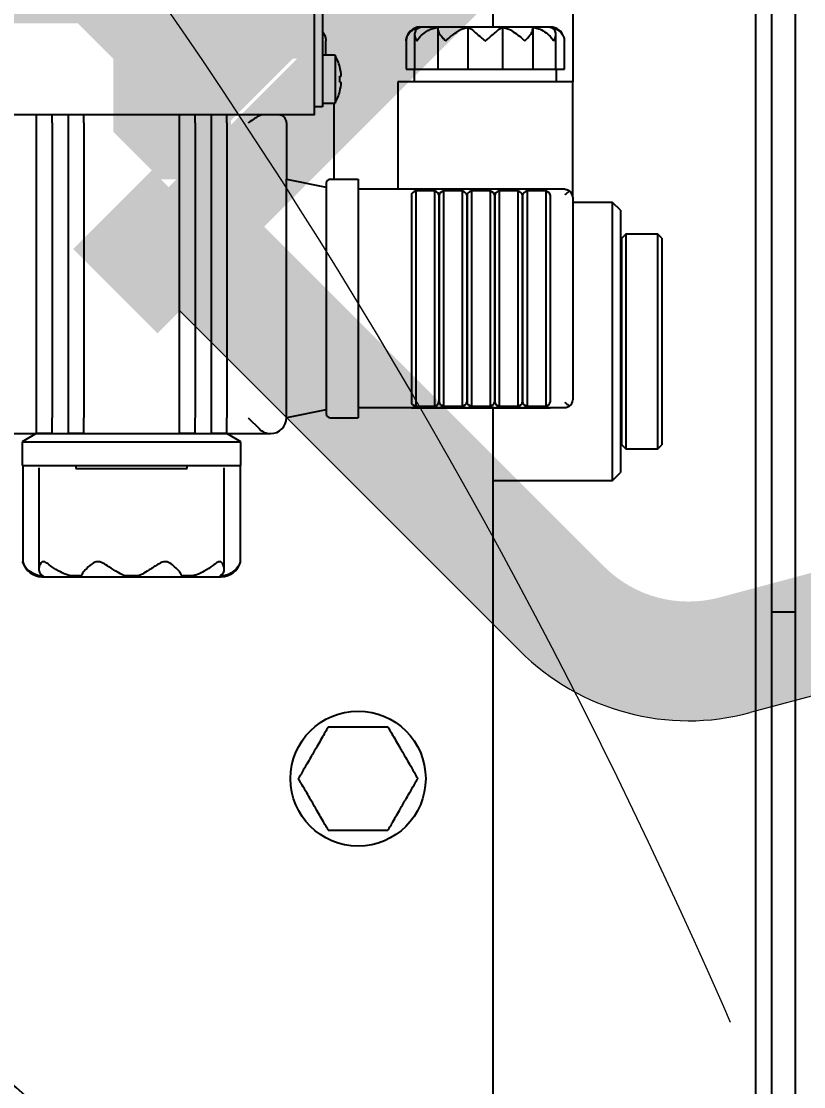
# Model space of a CAD drawing. Header units: inches. Extents: x -347369 to -260369, y 119522 to 149869.
# Drawn here: x -321884.5 to -321786.1, y 139289.9 to 139423.9 of the extents above; entities that cross this region are included whole.
import ezdxf

# ---------------------------------------------------------------- set-up
doc = ezdxf.new("R2010")
doc.units = ezdxf.units.IN
doc.header["$LTSCALE"] = 300
doc.linetypes.add('NASCOSTA', pattern=[0.375, 0.25, -0.125])
doc.layers.add('MACCHINA', color=40, linetype='Continuous')
doc.layers.add('QUOTE', color=7, linetype='Continuous')
doc.styles.get("Standard").update_dxf_attribs({"font": 'romans.shx'})
doc.dimstyles.new('sc1a100', dxfattribs={"dimscale": 100, "dimtxt": 3, "dimasz": 3, "dimexe": 0, "dimexo": 0, "dimgap": 1, "dimtad": 1, "dimzin": 12, "dimdsep": 46, "dimtxsty": 'Standard', "dimblk": 'CLOSEDBLANK', "dimcen": 1, "dimclrd": 253, "dimclre": 253, "dimclrt": 2, "dimadec": 0, "dimazin": 3, "dimtfac": 1, "dimtmove": 0, "dimatfit": 1, "dimldrblk": 'CLOSEDBLANK', "dimfxl": 1, "dimtolj": 1, "dimtzin": 0, "dimarcsym": 0})
doc.dimstyles.new('sc1a100_pollici', dxfattribs={"dimscale": 100, "dimtxt": 3, "dimasz": 3, "dimexe": 0, "dimexo": 0, "dimgap": 1, "dimtad": 1, "dimzin": 12, "dimdsep": 46, "dimtxsty": 'Standard', "dimblk": 'CLOSEDBLANK', "dimcen": 1, "dimclrd": 253, "dimclre": 253, "dimclrt": 2, "dimadec": 0, "dimazin": 3, "dimtfac": 1, "dimtmove": 0, "dimatfit": 1, "dimldrblk": 'CLOSEDBLANK', "dimfxl": 1, "dimtolj": 1, "dimtzin": 0, "dimarcsym": 0})

# ---------------------------------------------------------------- blocks, each defined once
blk = doc.blocks.new('_ClosedBlank')
at = {"color": 0, "linetype": 'ByBlock', "lineweight": -2}
for p, q in [((-1, 0.1666666666666667), (0, 0)), ((-1, 0.1666666666666667), (-1, -0.1666666666666667)), ((0, 0), (-1, -0.1666666666666667))]:
    blk.add_line(p, q, dxfattribs=at)
blk = doc.blocks.new('*D16')
at = {"layer": 'Defpoints', "color": 0, "transparency": 16777216}
for p in [(-307383.6246312443, 144199.6558577591), (-325383.6246312443, 140999.655857759), (-307383.6246312443, 139125.6251859243)]:
    blk.add_point(p, dxfattribs=at)
at = {"layer": 'QUOTE', "color": 253, "lineweight": -2, "transparency": 16777216}
for p, q in [((-325383.6246312443, 140999.655857759), (-325383.6246312443, 144199.6558577591)), ((-325083.6246312443, 144199.6558577591), (-307683.6246312443, 144199.6558577591)), ((-307383.6246312443, 139125.6251859243), (-307383.6246312443, 144199.6558577591))]:
    blk.add_line(p, q, dxfattribs=at)
at = {"layer": 'QUOTE', "color": 253, "lineweight": -2, "transparency": 16777216, "xscale": 300, "yscale": 300, "zscale": 300, "rotation": 180}
blk.add_blockref('_ClosedBlank', (-325383.6246312443, 144199.6558577591), dxfattribs=at)
at = {"layer": 'QUOTE', "color": 253, "lineweight": -2, "transparency": 16777216, "xscale": 300, "yscale": 300, "zscale": 300}
blk.add_blockref('_ClosedBlank', (-307383.6246312443, 144199.6558577591), dxfattribs=at)
at = {"layer": 'QUOTE', "color": 2, "transparency": 16777216, "char_height": 300, "attachment_point": 5}
for s, insert in [('\\A1;18000', (-316383.6246312443, 144449.6558577591)), ('\\A1;[59\'-0 11/16"]', (-316383.6246312443, 143871.0844291877))]:
    blk.add_mtext(s, dxfattribs=dict(at, insert=insert))
blk = doc.blocks.new('*D28')
at = {"layer": 'Defpoints', "color": 0, "transparency": 16777216}
for p in [(-322483.6246312443, 140399.655857759), (-321493.6751375831, 139989.6053514201), (-324251.3915842106, 137231.8889047926), (-323921.752751995, 136508.7448848252), (-322483.6246312443, 136499.6558577589)]:
    blk.add_point(p, dxfattribs=at)
at = {"layer": 'QUOTE', "color": 253, "lineweight": -2, "transparency": 16777216}
for p, q in [((-324251.3915842106, 137231.8889047926), (-324517.4449240401, 136965.8355649631)), ((-322483.6246312443, 136499.6558577589), (-322483.6246312443, 136123.3996162575))]:
    blk.add_line(p, q, dxfattribs=at)
blk.add_arc((-322483.6246312443, 138999.6558577588), 2876.256241501325, 230.9787909845987, 264.0212090154008, dxfattribs=at)
at = {"layer": 'QUOTE', "color": 253, "lineweight": -2, "transparency": 16777216, "xscale": 300, "yscale": 300, "zscale": 300}
for p, rotation in [((-324517.4449240401, 136965.8355649631), 137.9893954922992), ((-322483.6246312443, 136123.3996162575), 357.0106045077002)]:
    blk.add_blockref('_ClosedBlank', p, dxfattribs=dict(at, rotation=rotation))
at = {"layer": 'QUOTE', "color": 2, "transparency": 16777216, "insert": (-323488.6493840123, 136573.3114691057), "char_height": 300, "attachment_point": 5, "rotation": 337.4999999999998}
blk.add_mtext('\\A1;45°', dxfattribs=at)
blk = doc.blocks.new('*D38')
at = {"layer": 'Defpoints', "color": 0, "transparency": 16777216}
for p in [(-322483.6246312443, 140399.6558577589), (-323696.0601965425, 139699.6558577589), (-320318.5611217833, 137749.655857759), (-322483.6246312443, 136499.6558577589), (-321507.4747490833, 136317.7060985183)]:
    blk.add_point(p, dxfattribs=at)
at = {"layer": 'QUOTE', "color": 253, "lineweight": -2, "transparency": 16777216}
for p, q in [((-320318.5611217833, 137749.655857759), (-320011.926363322, 137572.6201974185)), ((-322483.6246312443, 136499.6558577589), (-322483.6246312443, 136145.5845370779))]:
    blk.add_line(p, q, dxfattribs=at)
blk.add_arc((-322483.6246312443, 138999.6558577589), 2854.071320681075, 276.0253073076806, 323.9746926923197, dxfattribs=at)
at = {"layer": 'QUOTE', "color": 253, "lineweight": -2, "transparency": 16777216, "xscale": 300, "yscale": 300, "zscale": 300}
for p, rotation in [((-320011.926363322, 137572.6201974185), 56.98734634615995), ((-322483.6246312443, 136145.5845370779), 183.0126536538403)]:
    blk.add_blockref('_ClosedBlank', p, dxfattribs=dict(at, rotation=rotation))
at = {"layer": 'QUOTE', "color": 2, "transparency": 16777216, "insert": (-321181.5889709038, 136744.4639407826), "char_height": 300, "attachment_point": 5, "rotation": 30.000000000000323}
blk.add_mtext('\\A1;60°', dxfattribs=at)
blk = doc.blocks.new('A$Cda148bbc')
at = {"layer": 'MACCHINA', "lineweight": 0}
h = blk.add_hatch(color=5, dxfattribs=at)
edge = h.paths.add_edge_path(flags=0)
edge.add_line((-93.55669502741375, 1228.823961723659), (-87.55209318103562, 1228.823961723659))
edge.add_line((-87.55209318103562, 1228.823961723659), (-87.59897821451295, 1230.831601398746))
edge.add_line((-87.59897821451295, 1230.831601398746), (-93.60358006089109, 1230.831601398746))
edge.add_ellipse((-93.65515359771598, 1233.040005041341), major_axis=(2.174184097174322, -0.7071961222951278), ratio=0.9622501868990619, start_angle=198.6768081421314, end_angle=288.676808142122, ccw=False)
edge.add_line((-95.93276119461825, 1233.040005041341), (-96.20469438878627, 1244.684315156845))
edge.add_ellipse((-100.5528543465089, 1244.684315156845), major_axis=(-4.150715094605772, 1.350101688018051), ratio=0.9622501868990622, start_angle=198.676808142121, end_angle=288.676808142119)
edge.add_line((-100.6513129168106, 1248.900358474526), (-130.2602116765388, 1248.900358474528))
edge.add_ellipse((-130.1617531062366, 1244.684315156846), major_axis=(-4.150715094605704, 1.350101688018028), ratio=0.9622501868990622, start_angle=288.6768081421251, end_angle=378.6768081421325)
edge.add_line((-134.5099130639592, 1244.684315156846), (-117.9677377506309, 536.3404150200777))
edge.add_ellipse((-113.6158222533982, 536.1796010126213), major_axis=(3.374530304555708, -2.9230567474916), ratio=0.9407558992420822, start_angle=220.5020191683753, end_angle=250.5020191683597)
edge.add_line((-117.3343375586637, 534.1626845217502), (-77.89045556482006, 467.6721642487855))
edge.add_ellipse((-74.17194025955496, 469.6890807396567), major_axis=(3.374530304555966, -2.92305674749183), ratio=0.9407558992420819, start_angle=250.5020191683651, end_angle=400.5020191683511)
edge.add_line((-69.82002476232219, 469.5282667321985), (-70.07873650053443, 480.6064277469432))
edge.add_ellipse((-67.79916171627019, 480.522191838274), major_axis=(-1.767611111909826, 1.531124962971502), ratio=0.9407558992420828, start_angle=-49.49798083165052, end_angle=40.50201916833947, ccw=False)
edge.add_line((-67.85191359961073, 482.7810528452028), (-39.04637768935299, 481.7166172720281))
edge.add_line((-39.04637768935299, 481.7166172720281), (-39.09433394693542, 483.770127278327))
edge.add_line((-39.09433394693542, 483.770127278327), (-67.89986985719315, 484.8345628515012))
edge.add_ellipse((-67.79916171627019, 480.522191838274), major_axis=(-3.374530304555516, 2.923056747491391), ratio=0.9407558992420827, start_angle=310.5020191683528, end_angle=400.5020191683413)
edge.add_line((-72.1510772135025, 480.6830058457326), (-71.89236547529026, 469.6048448309875))
edge.add_ellipse((-74.17194025955496, 469.6890807396567), major_axis=(1.767611111910286, -1.531124962971927), ratio=0.9407558992420819, start_angle=-109.49798083164029, end_angle=40.50201916834618, ccw=False)
edge.add_line((-76.11973399088447, 468.6326006730096), (-115.5636159847277, 535.1231209459738))
edge.add_ellipse((-113.6158222533982, 536.1796010126213), major_axis=(1.767611111910027, -1.531124962971701), ratio=0.9407558992420824, start_angle=220.50201916837, end_angle=250.50201916836528, ccw=False)
edge.add_line((-115.8953970376629, 536.2638369212891), (-132.4393607031388, 1244.684315156846))
edge.add_ellipse((-130.1617531062366, 1244.684315156846), major_axis=(-2.17418409717438, 0.7071961222951462), ratio=0.962250186899062, start_angle=-71.32319185786702, end_angle=18.676808142124685, ccw=False)
edge.add_line((-130.2133266430619, 1246.892718799441), (-100.6044278833333, 1246.89271879944))
edge.add_ellipse((-100.5528543465089, 1244.684315156845), major_axis=(-2.174184097174449, 0.7071961222951688), ratio=0.962250186899062, start_angle=198.6768081421034, end_angle=288.6768081421107, ccw=False)
edge.add_line((-98.27524674960614, 1244.684315156844), (-98.00331355543858, 1233.040005041341))
edge.add_ellipse((-93.65515359771598, 1233.040005041341), major_axis=(4.15071509460565, -1.350101688018011), ratio=0.962250186899062, start_angle=198.6768081421294, end_angle=288.6768081421249)
h = blk.add_hatch(color=5, dxfattribs=at)
edge = h.paths.add_edge_path(flags=0)
edge.add_arc((224.0119044456173, 741.99999999997), 30, 269.9999999999986, 329.9999999999986)
edge.add_line((249.9926665591502, 726.9999999999686), (299.4807621135815, 812.7158958700566))
edge.add_arc((273.5000000000482, 827.7158958700579), 30.00000000000003, 329.999999999999, 359.9999999999984)
edge.add_line((303.5000000000482, 827.7158958700566), (303.5000000000518, 894.9999999999673))
edge.add_arc((273.5000000000514, 894.9999999999682), 30, 359.9999999999991, 449.999999999999)
edge.add_line((273.5000000000523, 924.9999999999682), (151.5000000000532, 924.9999999999736))
edge.add_line((151.5000000000532, 924.9999999999736), (151.5000000000523, 909.9999999999736))
edge.add_line((151.5000000000523, 909.9999999999736), (273.5000000000518, 909.9999999999682))
edge.add_arc((273.5000000000514, 894.9999999999682), 15.00000000000001, -2.6147972675971687e-12, 89.99999999999659, ccw=False)
edge.add_line((288.5000000000514, 894.9999999999677), (288.5000000000482, 827.7158958700566))
edge.add_arc((273.5000000000482, 827.7158958700579), 15.00000000000002, 329.99999999999625, 359.9999999999952, ccw=False)
edge.add_line((286.4903810568144, 820.215895870057), (237.0022855023835, 734.4999999999695))
edge.add_arc((224.0119044456173, 741.99999999997), 15.00000000000002, 269.9999999999974, 329.9999999999982, ccw=False)
edge.add_line((224.0119044456169, 726.99999999997), (163.5000000000441, 726.9999999999736))
edge.add_line((163.5000000000437, 726.9999999999736), (163.5000000000432, 711.9999999999732))
edge.add_line((163.5000000000437, 711.9999999999727), (224.0119044456164, 711.9999999999695))
for points in [[(148.5000000000518, 901.9999999999736), (151.5000000000518, 901.9999999999736), (151.5000000000505, 867.9999999999736), (148.5000000000505, 867.9999999999741), (148.5000000000455, 755.9999999999736), (151.5000000000455, 755.9999999999727), (151.5000000000437, 721.9999999999732), (148.5000000000437, 721.9999999999732), (148.5000000000432, 707.9999999999736), (163.5000000000427, 707.9999999999727), (163.5000000000528, 909.9999999999732), (148.5000000000523, 909.9999999999732)], [(119.5000000000437, 722.4999999999741), (120.0000000000437, 721.9999999999745), (122.3578643763126, 721.9999999999741), (128.857864376313, 728.4999999999741), (135.1421356237747, 728.4999999999736), (141.6421356237743, 721.9999999999732), (150.1000000000436, 721.9999999999732), (151.5000000000437, 723.3999999999728), (151.5000000000441, 733.0999999999731), (151.1000000000445, 733.4999999999727), (151.1000000000449, 744.4999999999727), (151.5000000000446, 744.8999999999728), (151.500000000045, 754.5999999999731), (150.1000000000454, 755.9999999999732), (141.6421356237761, 755.9999999999736), (135.1421356237756, 749.4999999999736), (128.857864376314, 749.4999999999736), (122.357864376314, 755.9999999999745), (120.0000000000455, 755.9999999999745), (119.500000000045, 755.4999999999745), (119.5000000000446, 740.2206555615317), (136.5000000000446, 740.2206555615312), (136.5000000000446, 737.779344438416), (119.5000000000441, 737.779344438417)]]:
    blk.add_hatch(color=5, dxfattribs=at).paths.add_polyline_path(points, flags=0)
at = {"layer": 'MACCHINA', "color": 5, "lineweight": 0}
for p, q in [((299.4807621135844, 812.7158958700529), (249.9926665591522, 726.9999999999673)), ((224.0119044456189, 711.9999999999673), (163.5000000000475, 711.9999999999709))]:
    blk.add_line(p, q, dxfattribs=at)
at = {"layer": 'MACCHINA', "color": 8, "linetype": 'NASCOSTA', "lineweight": 5, "ltscale": 2.5}
blk.add_circle((0, -2.91038304567337e-11), 749.9999999999886, dxfattribs=at)
at = {"layer": 'MACCHINA', "color": 5, "lineweight": 0}
blk.add_arc((224.0119044456189, 741.9999999999673), 30.00000000000023, 270, 330.0000000000411, dxfattribs=at)
blk = doc.blocks.new('A$Cad528b1c')
at = {"layer": 'MACCHINA'}
for p, q in [((696.5000000000364, 832.9999999999309), (696.5000000000036, 77.99999999993815)), ((658.5000272884572, 423.5600168809324), (658.5000272884572, 486.8500168809333)), ((668.4999999999964, 487.8426293120683), (668.4999999999964, 416.6500168809325)), ((636.0000272884572, 412.5000168809311), (636.0000272884572, 477.5000168809311)), ((637.0000272884572, 474.9000168809325), (637.0000272884572, 415.1000168809333)), ((691.5000000000146, 435.540077128353), (691.4999999999964, 77.99999999993815)), ((693.5000000000146, 435.540077128353), (693.4999999999964, 77.99999999993452)), ((648.5499277326599, 423.3010500863602), (649.3379540563146, 423.5420676885005)), ((648.6151253283679, 422.6417512131084), (648.6151253283679, 418.2500168809311)), ((649.3379540563146, 423.5420676885005), (648.8830170441433, 423.3010500863529)), ((665.6982119291497, 423.5600168809324), (649.3000272884565, 423.5600168809324)), ((650.615010369329, 423.3010500863566), (651.524974987431, 423.5420676885005)), ((651.524974987431, 423.5420676885005), (651.525027291762, 423.3010500863529)), ((651.524974987431, 423.5420676885005), (651.524974987431, 418.2500168809311)), ((651.525027291762, 423.3010500863529), (651.525027291762, 418.2500168809311)), ((654.5249277293551, 423.3010500863602), (655.3130063573408, 423.5420676885005)), ((655.3130063573408, 423.5420676885005), (655.768033963268, 423.3010500863529)), ((655.3130063573408, 423.5420676885005), (655.3130063573408, 418.2500168809311)), ((659.2320206136428, 423.3010500863602), (659.6870482195736, 423.5420676885005)), ((659.6870482195736, 423.5420676885005), (660.4751268475593, 423.3010500863529)), ((659.6870482195736, 423.5420676885005), (659.6870482195736, 418.2500168809311)), ((663.4750272851525, 423.3010500863566), (663.4750795894797, 423.5420676885005)), ((663.4750795894797, 423.5420676885005), (664.3850442075855, 423.3010500863529)), ((663.4750795894797, 423.5420676885005), (663.4750795894797, 418.2500168809311)), ((665.6621005205998, 423.5420676885005), (666.4501268442546, 423.3010500863529)), ((666.1170375327711, 423.3010500863602), (665.6621005205998, 423.5420676885005)), ((666.3849292485429, 418.2500168809311), (666.3849292485429, 422.642617625108)), ((637.4500272884543, 420.0000168809311), (637.4500272884543, 421.810016880936)), ((647.5500272884565, 421.8100168809324), (647.5500272884565, 418.2500168809311)), ((667.4500272884543, 418.2500168809311), (667.4500272884543, 421.8100168809324)), ((638.5961797111631, 420.0000168809311), (637.0000272884572, 420.0000168809311)), ((638.5961797111631, 420.0000168809311), (638.5961797111631, 414.0000168809311)), ((639.1963623374322, 418.550016880934), (639.1833951437802, 418.550016880934)), ((647.5500272884565, 418.2500168809311), (648.5499277326599, 418.2500168809311)), ((648.5499277326599, 418.2500168809311), (648.6151253283679, 418.2500168809311)), ((648.5500272884565, 418.2500168809311), (648.5500272884565, 416.6500168809325)), ((648.6151253283679, 418.2500168809311), (650.615010369329, 418.2500168809311)), ((650.615010369329, 418.2500168809311), (650.8365655111629, 418.2500168809311)), ((650.8365655111629, 418.2500168809311), (651.5250145568789, 418.2500168809311)), ((651.5250145568789, 418.2500168809311), (651.525027291762, 418.2500168809311)), ((651.525027291762, 418.2500168809311), (654.5249277293551, 418.2500168809311)), ((654.5249277293551, 418.2500168809311), (654.7168064779617, 418.2500168809311)), ((654.7168064779617, 418.2500168809311), (655.6572453636181, 418.2500168809311)), ((655.6572453636181, 418.2500168809311), (655.768033963268, 418.2500168809311)), ((655.768033963268, 418.2500168809311), (659.2320206136428, 418.2500168809311)), ((659.2320206136428, 418.2500168809311), (659.3428092132926, 418.2500168809311)), ((659.3428092132926, 418.2500168809311), (660.2832480989491, 418.2500168809311)), ((660.2832480989491, 418.2500168809311), (660.4751268475593, 418.2500168809311)), ((660.4751268475593, 418.2500168809311), (663.4750272851525, 418.2500168809311)), ((663.4750272851525, 418.2500168809311), (663.4750400200355, 418.2500168809311)), ((663.4750400200355, 418.2500168809311), (664.1634890657515, 418.2500168809311)), ((664.1634890657515, 418.2500168809311), (664.3850442075855, 418.2500168809311)), ((664.3850442075855, 418.2500168809311), (666.3849292485429, 418.2500168809311)), ((666.3849292485429, 418.2500168809311), (666.4501268442546, 418.2500168809311)), ((666.4500272884543, 416.6500168809325), (666.4500272884543, 418.2500168809311)), ((666.4501268442546, 418.2500168809311), (667.4500272884543, 418.2500168809311)), ((639.1833951437802, 417.3875168809318), (639.374948836059, 417.3875168809318)), ((639.1833951437802, 416.612516880934), (639.374948836059, 416.612516880934)), ((646.5000272884572, 416.6500168809325), (646.5000272884572, 403.1500168809325)), ((668.5000272884572, 416.6500168809325), (646.5000272884572, 416.6500168809325)), ((668.5000272884572, 402.1500168809325), (668.5000272884572, 416.6500168809325)), ((637.0000272884572, 415.1000168809333), (637.0000272884572, 413.5000168809311)), ((639.1833951437802, 415.4500168809318), (639.1963623374322, 415.4500168809318)), ((637.0000272884572, 413.5000168809311), (636.0000272884572, 413.5000168809311)), ((637.0000272884572, 414.0000168809311), (638.5961797111631, 414.0000168809311)), ((638.5000272884572, 404.4000168809325), (638.5000272884572, 414.0000168809311)), ((636.0000272884572, 412.5000168809311), (589.0000272884572, 412.5000168809311)), ((601.0000272884572, 412.5000168809311), (601.0000272884572, 411.5000168809311)), ((603.0000272884572, 411.5000168809311), (603.0000272884572, 412.5000168809311)), ((605.0000272884572, 412.5000168809311), (605.0000272884572, 411.5000168809311)), ((607.0000272884572, 411.5000168809311), (607.0000272884572, 412.5000168809311)), ((619.0000272884572, 412.5000168809311), (619.0000272884572, 411.5000168809311)), ((621.0000272884572, 411.5000168809311), (621.0000272884572, 412.5000168809311)), ((623.0000272884572, 412.5000168809311), (623.0000272884572, 411.5000168809311)), ((625.0000272884572, 411.5000168809311), (625.0000272884572, 412.5000168809311)), ((601.0000272884572, 411.5000168809311), (601.0000272884572, 374.4000168809325)), ((603.0000272884572, 411.5000168809311), (603.0000272884572, 374.4000168809325)), ((605.0000272884572, 411.5000168809311), (605.0000272884572, 374.4000168809325)), ((607.0000272884572, 411.5000168809311), (607.0000272884572, 374.4000168809325)), ((619.0000272884572, 411.5000168809311), (619.0000272884572, 374.4000168809325)), ((621.0000272884572, 411.5000168809311), (621.0000272884572, 374.4000168809325)), ((623.0000272884572, 411.5000168809311), (623.0000272884572, 374.4000168809325)), ((625.0000272884572, 411.5000168809311), (625.0000272884572, 374.4000168809325)), ((632.5000272884572, 411.5000168809311), (632.5000272884572, 404.4000168809325)), ((632.5000272884572, 374.4000168809325), (632.5000272884572, 404.4000168809325)), ((632.5000272884572, 404.4000168809325), (637.5000272884572, 403.4000168809325)), ((637.5000272884572, 403.9000168809325), (637.5000272884572, 374.9000168809325)), ((638.0000272884572, 404.4000168809325), (641.5000272884572, 404.4000168809325)), ((641.5000272884572, 404.4000168809325), (641.5000272884572, 374.4000168809325)), ((667.5000272884572, 403.1500168809325), (641.5000272884572, 403.1500168809325)), ((648.2000272884543, 402.4500168809318), (648.2000272884543, 376.3500168809296)), ((651.1105318045666, 402.9399148294906), (648.7495227723484, 402.9399148294906)), ((648.7495227723484, 402.9399148294906), (648.7495227723484, 375.8601189323745)), ((651.1105318045666, 402.9399148294906), (651.1105318045666, 375.8601189323745)), ((651.6600272884571, 402.4500168809318), (651.6600272884571, 376.3500168809296)), ((651.7000272884543, 402.4500168809318), (651.7000272884543, 376.3500168809333)), ((654.6105318045666, 402.9399148294906), (652.2495227723484, 402.9399148294906)), ((652.2495227723484, 402.9399148294906), (652.2495227723484, 375.8601189323745)), ((654.6105318045666, 402.9399148294906), (654.6105318045666, 375.8601189323745)), ((655.1600272884571, 402.4500168809318), (655.1600272884571, 376.3500168809296)), ((655.2000272884543, 402.4500168809318), (655.2000272884543, 376.3500168809333)), ((655.7495227723484, 402.9399148294906), (655.7495227723484, 375.8601189323745)), ((658.1105318045666, 402.9399148294906), (655.7495227723484, 402.9399148294906)), ((658.1105318045666, 402.9399148294906), (658.1105318045666, 375.8601189323745)), ((658.6600272884571, 402.4500168809318), (658.6600272884571, 376.3500168809296)), ((658.7000272884543, 402.4500168809318), (658.7000272884543, 376.3500168809333)), ((661.6105318045666, 402.9399148294906), (659.2495227723484, 402.9399148294906)), ((659.2495227723484, 402.9399148294906), (659.2495227723484, 375.8601189323745)), ((661.6105318045666, 402.9399148294906), (661.6105318045666, 375.8601189323745)), ((662.1600272884571, 402.4500168809318), (662.1600272884571, 376.3500168809296)), ((662.2000272884543, 402.4500168809318), (662.2000272884543, 376.3500168809333)), ((665.1105318045666, 402.9399148294906), (662.7495227723484, 402.9399148294906)), ((662.7495227723484, 402.9399148294906), (662.7495227723484, 375.8601189323745)), ((665.1105318045666, 402.9399148294906), (665.1105318045666, 375.8601189323745)), ((665.6600272884571, 402.4500168809318), (665.6600272884571, 376.3500168809296)), ((668.5000272884572, 402.1500168809362), (668.5000272884572, 376.6500168809325)), ((673.4999999999964, 401.4999999999709), (668.5000272884572, 401.4999999999709)), ((674.4999999999964, 400.4999999999709), (673.4999999999964, 401.4999999999709)), ((673.4999999999964, 366.4999999999709), (673.4999999999964, 401.4999999999709)), ((674.4999999999964, 400.4999999999709), (674.4999999999964, 367.4999999999709)), ((675.1999999999971, 397.4999999999709), (674.6999999999971, 396.9999999999709)), ((674.6999999999971, 370.9999999999709), (674.6999999999971, 396.9999999999709)), ((679.1999999999971, 397.4999999999709), (675.1999999999971, 397.4999999999709)), ((675.1999999999971, 397.4999999999709), (675.1999999999971, 370.4999999999709)), ((679.6999999999971, 396.9999999999709), (679.1999999999971, 397.4999999999709)), ((679.1999999999971, 370.4999999999709), (679.1999999999971, 397.4999999999709)), ((679.6999999999971, 396.9999999999709), (679.6999999999971, 370.9999999999709)), ((674.6999999999971, 396.4999999999709), (674.4999999999964, 396.4999999999709)), ((637.5000272884572, 375.4000168809325), (632.5000272884572, 374.4000168809325)), ((648.2000272884543, 375.6500168809325), (641.5000272884572, 375.6500168809325)), ((648.2000272884543, 375.6500168809325), (648.7495227723484, 375.8500168809333)), ((648.2000272884543, 375.6500168809325), (651.6600272884571, 375.6500168809325)), ((648.7495227723484, 375.8601189323745), (651.1105318045666, 375.8601189323745)), ((648.7495227723484, 375.8500168809333), (651.1105318045666, 375.8500168809333)), ((651.1105318045666, 375.8500168809333), (651.6600272884571, 375.6500168809325)), ((651.7000272884543, 375.6500168809325), (651.6600272884571, 375.6500168809325)), ((651.7000272884543, 375.6500168809325), (652.2495227723484, 375.8500168809333)), ((651.7000272884543, 375.6500168809325), (655.1600272884571, 375.6500168809325)), ((652.2495227723484, 375.8601189323745), (654.6105318045666, 375.8601189323745)), ((652.2495227723484, 375.8500168809333), (654.6105318045666, 375.8500168809333)), ((654.6105318045666, 375.8500168809333), (655.1600272884571, 375.6500168809325)), ((655.2000272884543, 375.6500168809325), (655.1600272884571, 375.6500168809325)), ((655.2000272884543, 375.6500168809325), (655.7495227723484, 375.8500168809333)), ((655.2000272884543, 375.6500168809325), (658.6600272884571, 375.6500168809325)), ((655.7495227723484, 375.8601189323745), (658.1105318045666, 375.8601189323745)), ((655.7495227723484, 375.8500168809333), (658.1105318045666, 375.8500168809333)), ((658.1105318045666, 375.8500168809333), (658.6600272884571, 375.6500168809325)), ((658.5000272884572, 109.0000168809383), (658.5000272884572, 375.6500168809325)), ((658.7000272884543, 375.6500168809325), (658.6600272884571, 375.6500168809325)), ((658.7000272884543, 375.6500168809325), (659.2495227723484, 375.8500168809333)), ((658.7000272884543, 375.6500168809325), (662.1600272884571, 375.6500168809325)), ((659.2495227723484, 375.8601189323745), (661.6105318045666, 375.8601189323745)), ((659.2495227723484, 375.8500168809333), (661.6105318045666, 375.8500168809333)), ((661.6105318045666, 375.8500168809333), (662.1600272884571, 375.6500168809325)), ((662.2000272884543, 375.6500168809325), (662.1600272884571, 375.6500168809325)), ((662.2000272884543, 375.6500168809325), (662.7495227723484, 375.8500168809333)), ((662.2000272884543, 375.6500168809325), (665.6600272884571, 375.6500168809325)), ((662.7495227723484, 375.8601189323745), (665.1105318045666, 375.8601189323745)), ((662.7495227723484, 375.8500168809333), (665.1105318045666, 375.8500168809333)), ((665.1105318045666, 375.8500168809333), (665.6600272884571, 375.6500168809325)), ((667.5000272884572, 375.6500168809325), (665.6600272884571, 375.6500168809325)), ((601.0000272884572, 374.4000168809325), (601.0000272884572, 372.4635252078297)), ((603.0000272884572, 372.4635252078297), (603.0000272884572, 374.4000168809325)), ((605.0000272884572, 374.4000168809325), (605.0000272884572, 372.4635252078297)), ((607.0000272884572, 372.4635252078297), (607.0000272884572, 374.4000168809325)), ((619.0000272884572, 374.4000168809325), (619.0000272884572, 372.4635252078297)), ((621.0000272884572, 372.4635252078297), (621.0000272884572, 374.4000168809325)), ((623.0000272884572, 374.4000168809325), (623.0000272884572, 372.4635252078297)), ((625.0000272884572, 372.4635252078297), (625.0000272884572, 374.4000168809325)), ((627.6716001637105, 374.4000168809325), (629.0858137260839, 372.9858033185592)), ((638.0000272884572, 374.4000168809325), (641.5000272884572, 374.4000168809325)), ((591.5000272884572, 372.4000168809325), (630.5000272884572, 372.4000168809325)), ((601.0000272884572, 372.4000168809325), (599.2500272884572, 371.3896539098496)), ((599.2500272884572, 371.3896539098496), (599.2500272884572, 368.4103798520155)), ((599.2500272884572, 371.3896539098496), (613.0000272884572, 371.3896539098496)), ((601.0000272884572, 372.4635252078297), (603.0000272884572, 372.4635252078297)), ((605.0000272884572, 372.4635252078297), (607.0000272884572, 372.4635252078297)), ((613.0000272884572, 371.3896539098496), (626.7500272884572, 371.3896539098496)), ((619.0000272884572, 372.4635252078297), (621.0000272884572, 372.4635252078297)), ((623.0000272884572, 372.4635252078297), (625.0000272884572, 372.4635252078297)), ((626.7500272884572, 371.3896539098496), (625.0000272884572, 372.4000168809325)), ((626.7500272884572, 368.4103798520155), (626.7500272884572, 371.3896539098496)), ((674.4999999999964, 371.4999999999709), (674.6999999999971, 371.4999999999709)), ((674.6999999999971, 370.9999999999709), (675.1999999999971, 370.4999999999709)), ((675.1999999999971, 370.4999999999709), (679.1999999999971, 370.4999999999709)), ((679.1999999999971, 370.4999999999709), (679.6999999999971, 370.9999999999709)), ((599.2500272884572, 368.4103798520155), (613.0000272884572, 368.4103798520155)), ((599.3000272884565, 368.3815123385539), (599.3000272884565, 356.282981581644)), ((601.3435454486425, 368.1048391139229), (601.3435454486425, 368.0998598221304)), ((601.3435454486425, 368.0998598221304), (601.3435454486425, 355.3715020492964)), ((606.0000272884572, 368.4103798520155), (606.0000272884572, 368.0000168809311)), ((606.0000272884572, 368.0000168809311), (620.0000272884572, 368.0000168809311)), ((613.0000272884572, 368.4103798520155), (626.7500272884572, 368.4103798520155)), ((620.0000272884572, 368.0000168809311), (620.0000272884572, 368.4103798520155)), ((624.6565091282682, 355.3749339171954), (624.6565091282682, 368.1048391135046)), ((626.7000272884543, 356.2829815830009), (626.7000272884543, 368.3815123385539)), ((673.4999999999964, 366.4999999999709), (674.4999999999964, 367.4999999999709)), ((658.5000272884572, 366.4999999999709), (673.4999999999964, 366.4999999999709)), ((601.8036057310601, 354.5074502674361), (601.4042142043472, 354.5074502674397)), ((601.7250272884557, 354.4000168809325), (613.0000272884572, 354.4000168809325)), ((601.8337479958573, 354.5125089190951), (601.8036057310601, 354.5074502674361)), ((606.4796497403295, 354.5074502674324), (605.4340291485678, 354.5074502674397)), ((613.6462563064488, 354.5074502674288), (612.353798223412, 354.5074502674397)), ((613.0000272884572, 354.4000168809325), (624.275027288455, 354.4000168809325)), ((620.566025428343, 354.5074502674288), (619.5204048365631, 354.5074502674288)), ((624.5958403725672, 354.5074502674361), (624.1964488458543, 354.5074502674397)), ((693.5000000000109, 349.9999999999709), (696.5000000000218, 349.9999999999709))]:
    blk.add_line(p, q, dxfattribs=at)
blk.add_circle((641.5000272884572, 329.0000168809383), 8.499999999999545, dxfattribs=at)
for centre, radius, start, end in [((635.7000272884543, 421.810016880936), 1.750000000001643, 16.60726176770055, 42.02462757941825), ((649.3000272884565, 421.8100168809324), 1.750000000001497, 90, 179.9502777088292), ((665.7000272884543, 421.8100168809324), 1.750000000001489, 16.60726176770055, 90), ((633.400027288455, 417.0000168809311), 6.000000000000523, 14.97119099606842, 29.99999999995821), ((633.400027288455, 417.0000168809311), 5.987473903910066, 3.710687185513466, 15.00324671074052), ((633.400027288455, 417.0000168809311), 5.796335048977161, 356.1667699344302, 3.833230065569758), ((633.400027288455, 417.0000168809311), 5.987473903909949, 344.9967532892595, 356.2893128146946), ((633.400027288455, 417.0000168809311), 6.000000000000296, 330.0000000000418, 345.0288090039316), ((629.5000272884536, 411.5000168809347), 0.9999999999987206, 90, 114.4698005204873), ((631.5000272884572, 411.5000168809347), 0.9999999999984084, 359.9999999997916, 90), ((638.0000272884572, 403.9000168809325), 0.5000000000002274, 90, 180), ((667.5000272884572, 402.1500168809325), 0.9999999999985049, 0, 52.65287048595516), ((667.5000272884572, 376.6500168809325), 0.9999999999985049, 307.3471295140449, 0), ((630.5000272884572, 374.4000168809325), 2.000000000000455, 270, 0), ((638.0000272884572, 374.9000168809325), 0.5000000000002274, 180, 270), ((630.5000272884572, 374.4000168809325), 2.000000000000498, 224.9999999998526, 270), ((601.7250272884557, 356.9000168809325), 2.500000000001076, 194.3004777811827, 270), ((624.275027288455, 356.9000168809325), 2.500000000001316, 270, 345.6806210054672), ((563.5000272884572, 249.0000168809347), 53.99999999999997, 47.94800663832223, 101.4112303175297)]:
    blk.add_arc(centre, radius, start, end, dxfattribs=at)
for centre, major_axis, ratio, start_param, end_param in [((650.1232614820692, 402.4500168809354), (1.923234193614462, 0), 0.3639702342661126, 2.366399280278427, 3.14159265359178), ((649.7367930948421, 402.4500168809354), (1.923234193614462, 0), 0.3639702342661126, 0, 0.7751933733113658), ((653.6232614820692, 402.4500168809354), (1.92323419361469, 0), 0.3639702342660695, 2.366399280278534, 3.14159265359178), ((653.2367930948421, 402.4500168809354), (1.923234193614462, 0), 0.3639702342661126, 0, 0.7751933733113658), ((657.1232614820692, 402.4500168809354), (1.923234193614462, 0), 0.3639702342661126, 2.366399280278511, 3.14159265359178), ((656.7367930948421, 402.4500168809354), (1.923234193614462, 0), 0.3639702342661126, 0, 0.7751933733112003), ((660.6232614820692, 402.4500168809354), (1.92323419361469, 0), 0.3639702342660695, 2.366399280278534, 3.14159265359178), ((660.2367930948421, 402.4500168809354), (1.923234193614917, 0), 0.3639702342660265, 0, 0.7751933733113185), ((664.1232614820692, 402.4500168809354), (1.92323419361469, 0), 0.3639702342660695, 2.366399280278451, 3.14159265359178), ((663.7367930948421, 402.4500168809354), (1.92323419361469, 0), 0.3639702342660695, 0, 0.7751933733112595), ((650.1232614820692, 376.3500168809296), (1.923234193614462, 0), 0.363970234266349, 3.141592653589793, 3.916786026900856), ((649.7367930948421, 376.3500168809296), (1.923234193614462, 0), 0.363970234266349, 5.507991933868567, 6.283185307179586), ((653.6232614820692, 376.3500168809296), (1.92323419361469, 0), 0.363970234266306, 3.141592653587195, 3.916786026900749), ((653.2367930948421, 376.3500168809296), (1.923234193614462, 0), 0.363970234266349, 5.507991933868567, 6.283185307179586), ((657.1232614820692, 376.3500168809296), (1.923234193614462, 0), 0.363970234266349, 3.141592653587195, 3.916786026900773), ((656.7367930948421, 376.3500168809296), (1.923234193614462, 0), 0.363970234266349, 5.507991933868732, 6.283185307179586), ((660.6232614820692, 376.3500168809296), (1.92323419361469, 0), 0.363970234266306, 3.141592653587195, 3.916786026900749), ((660.2367930948421, 376.3500168809296), (1.923234193614917, 0), 0.3639702342662629, 5.507991933868614, 6.283185307179586), ((664.1232614820692, 376.3500168809296), (1.92323419361469, 0), 0.363970234266306, 3.141592653587195, 3.916786026900832), ((663.7367930948421, 376.3500168809296), (1.92323419361469, 0), 0.363970234266306, 5.507991933868674, 6.283185307179586)]:
    blk.add_ellipse(centre, major_axis=major_axis, ratio=ratio, start_param=start_param, end_param=end_param, dxfattribs=at)
for points, knots in [([(637.0000272884572, 422.8720309923046), (637.0099950073527, 422.8643601931326), (637.2405095048707, 422.6869644986182), (637.3800116769053, 422.3068236821637), (637.4498356487675, 421.9545857706908), (637.4500244520859, 421.8121565770598), (637.4500272884543, 421.810016880936)], [0, 0, 0, 0, 0.02650407220159723, 0.6129359132922766, 0.9941851841922081, 1, 1, 1, 1]), ([(647.5500272884565, 421.8100168809324), (647.5500305057867, 421.8121563768036), (647.5503937139256, 422.0536864045644), (647.668126384393, 422.4919277367626), (648.0666550302994, 423.0006430829417), (648.4207260134062, 423.2207370433789), (648.5499277326599, 423.3010500863602)], [0, 0, 0, 0, 0.003897470397950251, 0.439989693319928, 0.7956503134324625, 1, 1, 1, 1]), ([(648.8830170441433, 423.3010500863529), (648.779730150316, 423.1572809303034), (648.5595884334616, 422.8508568752113), (648.6339082902159, 422.3114060855551), (648.7968156487877, 421.9545764442155), (648.8817978438165, 421.8121564390203), (648.8830745207997, 421.8100168809324)], [0, 0, 0, 0, 0.3474518045474339, 0.7405454259068961, 0.9961022460867953, 1, 1, 1, 1]), ([(648.8830745207997, 421.8100168809324), (648.8843567055737, 421.8121563768036), (649.0291039461117, 422.0536864043788), (649.39300102587, 422.4919277368499), (650.0323765793473, 423.0006430829417), (650.459244717782, 423.2207370433789), (650.615010369329, 423.3010500863566)], [0, 0, 0, 0, 0.003897470397993662, 0.4399896933346679, 0.7956503134417157, 1, 1, 1, 1]), ([(651.525027291762, 423.3010500863529), (651.556922245305, 423.1572749840598), (651.6249008487794, 422.8508431011942), (652.0350810468954, 422.3113902187069), (652.3754162335317, 421.9545677570422), (652.5228128325361, 421.812156439024), (652.5250272884587, 421.8100168809324)], [0, 0, 0, 0, 0.3474647070411316, 0.7405612147605731, 0.9961022455215561, 1, 1, 1, 1]), ([(652.525027288455, 421.8100168809324), (652.5272448802934, 421.8121563768036), (652.7775912470352, 422.0536864043752), (653.2901468074197, 422.4919277368499), (653.9990491052449, 423.0006430829417), (654.3843354260462, 423.2207370433789), (654.5249277293551, 423.3010500863602)], [0, 0, 0, 0, 0.003897470397993116, 0.4399896933349196, 0.7956503134416948, 1, 1, 1, 1]), ([(655.768033963268, 423.3010500863529), (655.9265605797409, 423.1572809302997), (656.2644381189311, 422.850856875204), (656.9005572230453, 422.3114060854386), (657.3271366390327, 421.9545764443101), (657.4974684152912, 421.8121564390203), (657.5000272884572, 421.8100168809324)], [0, 0, 0, 0, 0.3474518045758376, 0.7405454259416283, 0.9961022460867518, 0.9999999999999999, 0.9999999999999999, 0.9999999999999999, 0.9999999999999999]), ([(657.5000272884572, 421.8100168809324), (657.5025860854184, 421.8121563768036), (657.7914514713921, 422.053686404568), (658.3153266641384, 422.491927736759), (658.903805908034, 423.0006430829417), (659.1442732526993, 423.2207370433789), (659.2320206136428, 423.3010500863602)], [0, 0, 0, 0, 0.003897470397978222, 0.4399896933196527, 0.7956503134324001, 1, 1, 1, 1]), ([(660.4751268475593, 423.3010500863529), (660.7178103328733, 423.1572809303034), (661.2350565887282, 422.8508568752113), (661.9266750715396, 422.3114060855623), (662.325191945296, 421.9545764442046), (662.4728096460312, 421.8121564390203), (662.4750272884557, 421.8100168809324)], [0, 0, 0, 0, 0.3474518045474567, 0.7405454259068575, 0.9961022460867544, 1, 1, 1, 1]), ([(662.4750272884557, 421.8100168809324), (662.4772416629639, 421.8121563768036), (662.7272248215304, 422.0536864043679), (663.1220477114912, 422.4919277368535), (663.4324213633845, 423.0006430829417), (663.4636367010862, 423.2207370433789), (663.4750272851525, 423.3010500863566)], [0, 0, 0, 0, 0.003897470397994256, 0.4399896933357281, 0.7956503134423807, 1, 1, 1, 1]), ([(664.3850442075855, 423.3010500863529), (664.6468671355324, 423.1572749840961), (665.2048976394763, 422.8508431013142), (665.7666896563896, 422.3113902182413), (666.0303534851118, 421.9545677576934), (666.115697859932, 421.8121564390349), (666.1169800561111, 421.8100168809324)], [0, 0, 0, 0, 0.3474647070411813, 0.7405612147607408, 0.9961022455215315, 0.9999999999999999, 0.9999999999999999, 0.9999999999999999, 0.9999999999999999]), ([(666.1169800561111, 421.8100168809324), (666.1182566682983, 421.8121563768145), (666.2623748134247, 422.0536864054156), (666.4223529268311, 422.4919277363624), (666.3714566171766, 423.0006430829344), (666.1850558233891, 423.2207370433716), (666.1170375327711, 423.3010500863602)], [0, 0, 0, 0, 0.003897470397957642, 0.4399896932516098, 0.7956503133904701, 1, 1, 1, 1]), ([(666.4501268442546, 423.3010500863529), (666.6609176608545, 423.1572809302997), (667.1101891080325, 422.850856875204), (667.3916354654575, 422.3114060854386), (667.4498119913442, 421.9545764443101), (667.450024101945, 421.8121564390203), (667.4500272884543, 421.8100168809324)], [0, 0, 0, 0, 0.3474518045758115, 0.7405454259414765, 0.9961022460867608, 1, 1, 1, 1]), ([(629.0858137260839, 412.4101966020571), (628.9363425518604, 412.3306419993896), (628.5798118850871, 412.1408819624994), (628.0844392304716, 411.7911176143571), (627.7615672136162, 411.5636352245492), (627.6740345437429, 411.5017383025588), (627.6716001637105, 411.5000168809311)], [0, 0, 0, 0, 0.3449743751496946, 0.8228606260088124, 0.9950735587548336, 1, 1, 1, 1]), ([(667.5000272884572, 403.1500168809325), (667.5016442458109, 403.1500143729718), (667.5230062268893, 403.1499812397415), (667.6787813717237, 403.1443347780696), (667.8886009432899, 403.0933043867117), (668.0587430757296, 402.97758750711), (668.1066698124378, 402.9449916277626)], [0, 0, 0, 0, 0.007745389749632381, 0.1023260563491604, 0.7471373954929862, 1, 1, 1, 1]), ([(668.1066698124378, 402.9449916277626), (668.0587430757296, 402.9076974703712), (667.8886009432899, 402.7753014863592), (667.6787813717237, 402.5995130226074), (667.5230062268893, 402.4692426458714), (667.5016442458109, 402.4513697389884), (667.5000272884572, 402.4500168809318)], [0, 0, 0, 0, 0.2528626045067489, 0.8976739436497725, 0.9922546102493722, 0.9999999999999999, 0.9999999999999999, 0.9999999999999999, 0.9999999999999999]), ([(667.5000272884572, 376.3500168809296), (667.5016442458109, 376.3486640228766), (667.5230062268893, 376.3307911159973), (667.6787813717201, 376.2005207392467), (667.8886009432899, 376.0247322755058), (668.0587430757296, 375.8923362914975), (668.1066698124378, 375.8550421341024)], [0, 0, 0, 0, 0.007745389749502254, 0.1023260563492158, 0.747137395492966, 0.9999999999999999, 0.9999999999999999, 0.9999999999999999, 0.9999999999999999]), ([(668.1066698124378, 375.8550421341024), (668.0587430757296, 375.8224462547551), (667.8886009432899, 375.7067293751534), (667.6787813717237, 375.6556989837991), (667.5230062268893, 375.6500525221236), (667.5016442458073, 375.6500193888933), (667.5000272884572, 375.6500168809325)], [0, 0, 0, 0, 0.2528626045067472, 0.8976739436497244, 0.9922546102492247, 1, 1, 1, 1]), ([(601.1180513205, 354.5765293256627), (600.8287797457706, 354.7070520961024), (600.1847121506726, 354.9976630451492), (599.6348129671351, 355.5916486209171), (599.3857685688381, 356.0465572556641), (599.306900661817, 356.2701032255645), (599.3041424919866, 356.2793796474871), (599.303085402029, 356.2829349080603)], [0, 0, 0, 0, 0.2707947783832039, 0.602928724825943, 0.8296057624789583, 0.9346950883746828, 1, 1, 1, 1]), ([(605.0080315435844, 354.5765293256627), (604.6797073816488, 354.7073004487102), (603.9486936633184, 354.9984623429373), (603.0527879136862, 355.5881678385886), (602.4442454703349, 356.0532020363535), (602.0904828137245, 356.2707306759548), (601.868915667892, 356.3094299724471), (601.6102742340809, 356.180655868171), (601.3501105012838, 355.7218334446043), (601.3020114757746, 355.1268378763671), (601.5386397991606, 354.7314127411628), (601.7350357094911, 354.5979646082451), (601.766582042088, 354.5765293391596)], [0, 0, 0, 0, 0.1353779108468584, 0.3014189068657199, 0.4147359616294517, 0.46727243245722, 0.5092013785124505, 0.5510918163238967, 0.6615544483632416, 0.8391131559630846, 0.97415735448072, 1, 1, 1, 1]), ([(611.9506825032659, 354.5765293256627), (611.7088309432438, 354.7072820334724), (611.1703190802073, 354.9984188128838), (610.2692032583727, 355.5881198946008), (609.536864557027, 356.0531977505998), (609.0415824026786, 356.2707425280496), (608.6947940448699, 356.3094263396524), (608.2357484140302, 356.1806347261627), (607.6156056050822, 355.7217958973852), (607.0210598957601, 355.1267963115642), (606.7570854227415, 354.7313936171486), (606.7129880506218, 354.5979561720596), (606.7059070681207, 354.5765293121694)], [0, 0, 0, 0, 0.1353613621854346, 0.3013985079465197, 0.4147423744163921, 0.467277416680825, 0.5092058395297687, 0.5510956699286549, 0.6615656169725546, 0.8391235313906478, 0.974167089678232, 1, 1, 1, 1]), ([(619.2941475049702, 354.5765293256627), (619.2310952972912, 354.7073012465407), (619.090709894168, 354.9984642288364), (618.5285892018583, 355.5881699157435), (617.9522541471961, 356.0532022225088), (617.5047382721787, 356.2707301630398), (617.1651801731969, 356.3094301295605), (616.6810840958206, 356.1806567830936), (615.9378362130592, 355.7218350646363), (615.0239343788671, 355.1268416127969), (614.3601411473064, 354.7314150539059), (614.0923837885057, 354.5979661462334), (614.0493720458835, 354.5765293121694)], [0, 0, 0, 0, 0.1353786235876529, 0.3014197812437861, 0.4147356709567036, 0.4672722022639635, 0.5092011696699178, 0.5510916324766895, 0.6615539446332431, 0.839112681007461, 0.9741555414693543, 1, 1, 1, 1]), ([(624.2334725258988, 354.5765293335753), (624.373332554278, 354.7072952744566), (624.6847356792132, 354.9984501033032), (624.6763273993784, 355.5881543522737), (624.476091412871, 356.0532008286245), (624.2472002038194, 356.2707340073721), (624.0445779812835, 356.3094289516048), (623.7203274005551, 356.1806499270715), (623.13786503554, 355.7218228945894), (622.2536794581792, 355.1268256755466), (621.4436493974754, 354.7314069535059), (621.0545208725162, 354.5979619037425), (620.9920229922282, 354.5765293121694)], [0, 0, 0, 0, 0.1353732526691742, 0.3014131657391678, 0.4147377621181936, 0.4672738301290393, 0.5092026290823303, 0.5510928961267189, 0.6615575837469717, 0.8391160685948231, 0.974160453319527, 1, 1, 1, 1]), ([(626.6969634930902, 356.2829177292697), (626.6979069639856, 356.285789302492), (626.7030975904418, 356.3015876318423), (626.6597548740065, 356.1654235750757), (626.4686851473343, 355.7311314369108), (625.9481107484462, 355.1245189194378), (625.302027556605, 354.7314846123081), (624.9401306348082, 354.5979736665977), (624.8820032951517, 354.5765293391596)], [0, 0, 0, 0, 0.01860734516436726, 0.1023707023105161, 0.3232520232034543, 0.6782956341823937, 0.9483283282736934, 1, 1, 1, 1]), ([(601.4042142043472, 354.5074502674397), (601.3854039810321, 354.509080989319), (601.3477658614574, 354.5123439652052), (601.241391605312, 354.5363692658539), (601.1568214582549, 354.5639056232503), (601.1180513205, 354.5765293256627)], [0, 0, 0, 0, 0.3510934845468747, 0.7025168352073952, 0.9999999999999999, 0.9999999999999999, 0.9999999999999999, 0.9999999999999999]), ([(601.766582042088, 354.5765293391596), (601.7913666952554, 354.5608351163064), (601.8323292004461, 354.5348966986676), (601.8312983205287, 354.5245096255931), (601.8308911817912, 354.5204073244677)], [0, 0, 0, 0, 0.6050570651417589, 1, 1, 1, 1]), ([(605.4340291485678, 354.5074502674397), (605.3891061646937, 354.5090800166508), (605.2992039836172, 354.5123415544258), (605.1458719294023, 354.5363610823224), (605.051365688727, 354.5639012669344), (605.0080315435844, 354.5765293256627)], [0, 0, 0, 0, 0.3509827904211332, 0.7024047749476406, 1, 1, 1, 1]), ([(606.7059070681207, 354.5765293121694), (606.6960868610113, 354.5614496185262), (606.6764220995756, 354.53125284419), (606.5908383156166, 354.5108596976024), (606.513143557946, 354.5084773048948), (606.4796497403295, 354.5074502674324)], [0, 0, 0, 0, 0.3620406753171654, 0.7249789572873697, 1, 1, 1, 1]), ([(612.353798223412, 354.5074502674397), (612.299894541844, 354.5090811170849), (612.192038740588, 354.5123442818658), (612.0503137775086, 354.5363703406947), (611.9819994937752, 354.5639061954171), (611.9506825032659, 354.5765293256627)], [0, 0, 0, 0, 0.351108022720343, 0.7025315528966479, 1, 1, 1, 1]), ([(614.0493720458835, 354.5765293121694), (614.0105011292653, 354.5614548726517), (613.932647090347, 354.5312624793914), (613.7860075203498, 354.5108622176449), (613.6883620692606, 354.5084782568301), (613.6462563064488, 354.5074502674288)], [0, 0, 0, 0, 0.3618998643342122, 0.7248443971068209, 0.9999999999999999, 0.9999999999999999, 0.9999999999999999, 0.9999999999999999]), ([(619.5204048365631, 354.5074502674288), (619.4781365429772, 354.5090803906678), (619.3935521334352, 354.5123424814665), (619.3175596401234, 354.5363642293487), (619.301507392629, 354.56390294218), (619.2941475049702, 354.5765293256627)], [0, 0, 0, 0, 0.3510253595388344, 0.7024478692850302, 1, 1, 1, 1]), ([(620.9920229922282, 354.5765293121694), (620.938922953479, 354.5614499648036), (620.8325898001713, 354.5312534792065), (620.6808920922122, 354.5108598638217), (620.6006276401822, 354.5084773676572), (620.566025428343, 354.5074502674288)], [0, 0, 0, 0, 0.3620313971205907, 0.7249700934085677, 1, 1, 1, 1]), ([(624.1964488458543, 354.5074502674397), (624.1819466249472, 354.5090808472887), (624.1529278976996, 354.5123436131908), (624.1717082239702, 354.5363680721675), (624.2140574574441, 354.5639049920828), (624.2334725258988, 354.5765293335753)], [0, 0, 0, 0, 0.3510773020562695, 0.7025004334350132, 1, 1, 1, 1]), ([(624.8820032951517, 354.5765293391596), (624.8349756924945, 354.5614509976294), (624.740798950239, 354.5312553464864), (624.641991083925, 354.5108603517147), (624.6097432278584, 354.5084775518881), (624.5958403725672, 354.5074502674361)], [0, 0, 0, 0, 0.3620042884975438, 0.7249441316329251, 1, 1, 1, 1]), ([(637.7472522884564, 335.5000138503128), (637.7430548863049, 335.4927437365259), (637.7346754403916, 335.4782301104642), (637.6623744052486, 335.3530010441573), (637.5057426271342, 335.0817068463839), (637.054624999364, 334.3003481948981), (636.3697280962624, 333.1140719607793), (635.630902010831, 331.8343876428553), (635.0125842425805, 330.7634298530211), (634.5748978585252, 330.0053347980538), (634.2660331769948, 329.4703654769837), (634.111940685274, 329.2034694522554), (634.0222696049823, 329.0481545852199), (633.9960616516037, 329.0027610784055), (633.9947372655588, 329.0004671744864), (633.9944772884555, 329.0000168809383)], [0, 0, 0, 0, 0.02761650975287312, 0.05513197006434457, 0.0999316313404971, 0.1763648017031637, 0.3968215465875741, 0.5743356941023045, 0.6964242493774735, 0.8316880844101004, 0.8823864361831666, 0.9334042860572082, 0.9655455795817213, 0.9932365941300283, 1, 1, 1, 1]), ([(637.7472522884564, 335.5000138503128), (637.7554745515517, 335.5000138503128), (637.7718263950846, 335.5000138503128), (637.9132358333445, 335.5000138503128), (638.2206415921173, 335.5000138503128), (639.1011849409915, 335.5000138503128), (640.2594960045099, 335.5000138503128), (641.6284533965154, 335.5000138503128), (642.8383947609291, 335.5000138503128), (643.8953945080175, 335.5000138503128), (644.6122915469386, 335.5000138503128), (644.959650734505, 335.5000138503128), (645.1784514117899, 335.5000138503128), (645.248681280129, 335.5000138503128), (645.2521727583735, 335.5000138503128), (645.252802288458, 335.5000138503128)], [0, 0, 0, 0, 0.02734959898788449, 0.05439090895642059, 0.09879760995202784, 0.1742389098595564, 0.3889256766492686, 0.4997945751270309, 0.6559020369325214, 0.8141568522357001, 0.8694716149440936, 0.9251243574215079, 0.9586851131463598, 0.9925507300180917, 1, 1, 1, 1]), ([(645.252802288458, 335.5000138503128), (645.2569996906095, 335.4927437365259), (645.2653791365228, 335.4782301104642), (645.3376801716622, 335.3530010441573), (645.4943119497802, 335.0817068463839), (645.9454295775467, 334.3003481948981), (646.6303264806484, 333.1140719607793), (647.3691525660797, 331.8343876428553), (647.9874703343303, 330.7634298530211), (648.4251567183892, 330.0053347980538), (648.734021399916, 329.4703654769837), (648.8881138916367, 329.2034694522554), (648.9777849719285, 329.0481545852199), (649.0039929253107, 329.0027610784055), (649.0053173113556, 329.0004671744864), (649.0055772884552, 329.0000168809383)], [0, 0, 0, 0, 0.02761650975284861, 0.0551319700643217, 0.09993163134052224, 0.1763648017031981, 0.3968215465875593, 0.5743356941023487, 0.6964242493775233, 0.8316880844100907, 0.8823864361831846, 0.9334042860571862, 0.965545579581718, 0.9932365941300283, 1, 1, 1, 1]), ([(637.7472522884564, 322.5000199115639), (637.7430548863049, 322.5072900253508), (637.7346754403916, 322.5218036514125), (637.6623744052486, 322.6470327177194), (637.5057426271305, 322.9183269154928), (637.054624999364, 323.6996855669786), (636.3697280962624, 324.8859618010974), (635.630902010831, 326.1656461190214), (635.0125842425805, 327.2366039088556), (634.5748978585252, 327.9946989638229), (634.2660331769948, 328.529668284893), (634.111940685274, 328.7965643096177), (634.0222696049823, 328.9518791766568), (633.9960616516037, 328.9972726834712), (633.9947372655588, 328.9995665873903), (633.9944772884555, 329.0000168809383)], [0, 0, 0, 0, 0.02761650975284857, 0.05513197006431801, 0.09993163134050276, 0.1763648017031258, 0.3968215465875372, 0.5743356941023108, 0.6964242493774583, 0.8316880844100373, 0.8823864361831446, 0.9334042860571944, 0.9655455795817179, 0.9932365941300282, 1, 1, 1, 1]), ([(645.252802288458, 322.5000199115639), (645.2569996906095, 322.5072900253508), (645.2653791365228, 322.5218036514125), (645.3376801716622, 322.6470327177194), (645.4943119497766, 322.9183269154928), (645.9454295775504, 323.6996855669786), (646.6303264806484, 324.8859618010974), (647.3691525660797, 326.1656461190214), (647.9874703343303, 327.2366039088556), (648.4251567183892, 327.9946989638229), (648.734021399916, 328.529668284893), (648.8881138916367, 328.7965643096213), (648.9777849719285, 328.9518791766568), (649.0039929253107, 328.9972726834712), (649.0053173113556, 328.9995665873903), (649.0055772884552, 329.0000168809383)], [0, 0, 0, 0, 0.02761650975284785, 0.05513197006432589, 0.09993163134044176, 0.1763648017031814, 0.3968215465875524, 0.5743356941023054, 0.6964242493774572, 0.8316880844101259, 0.882386436183198, 0.9334042860571922, 0.9655455795817164, 0.9932365941300285, 1, 1, 1, 1]), ([(637.7472522884564, 322.5000199115639), (637.7554745515517, 322.5000199115639), (637.7718263950846, 322.5000199115639), (637.9132358333445, 322.5000199115639), (638.2206415921137, 322.5000199115639), (639.1011849409915, 322.5000199115639), (640.2594960045099, 322.5000199115639), (641.6284533965154, 322.5000199115639), (642.8383947609291, 322.5000199115639), (643.8953945080175, 322.5000199115639), (644.6122915469386, 322.5000199115639), (644.959650734505, 322.5000199115639), (645.1784514117899, 322.5000199115639), (645.248681280129, 322.5000199115639), (645.2521727583735, 322.5000199115639), (645.252802288458, 322.5000199115639)], [0, 0, 0, 0, 0.02734959898785974, 0.05439090895639669, 0.09879760995200532, 0.1742389098595245, 0.3889256766492731, 0.4997945751270128, 0.6559020369325204, 0.8141568522356999, 0.8694716149440854, 0.9251243574215015, 0.9586851131463623, 0.9925507300180914, 1, 1, 1, 1])]:
    blk.add_open_spline(points, degree=3, knots=knots, dxfattribs=at)

msp = doc.modelspace()

# ---------------------------------------------------------------- block references
for p, rotation in [((-322483.6246312443, 138999.6558577589), 315), ((-322483.6246312444, 138999.6558577589), 59.99999999999999)]:
    msp.add_blockref('A$Cda148bbc', p, dxfattribs=dict(rotation=rotation))
msp.add_blockref('A$Cad528b1c', (-322483.6246312443, 138999.655857759))

# ---------------------------------------------------------------- dimensions: what is measured, and where the dimension line sits
at = {"layer": 'QUOTE'}
dim = msp.add_linear_dim(base=(-307383.6246312443, 144199.6558577591), p1=(-325383.6246312443, 140999.655857759), p2=(-307383.6246312443, 139125.6251859243), dimstyle='sc1a100_pollici', override={"dimpost": '\\X'}, dxfattribs=at)
dim.commit()
dim.dimension.update_dxf_attribs({"geometry": '*D16', "text_midpoint": (-316383.6246312443, 144199.6558577591), "dimtype": 160})
for base, line2, picture, middle in [((-323921.752751995, 136508.7448848252), ((-324251.3915842107, 137231.8889047926), (-321493.6751375832, 139989.6053514201)), '*D28', (-323488.6493840123, 136573.3114691057)), ((-321507.4747490833, 136317.7060985183), ((-320318.5611217833, 137749.655857759), (-323696.0601965426, 139699.6558577589)), '*D38', (-321181.5889709038, 136744.4639407826))]:
    dim = msp.add_angular_dim_2l(base=base, line1=((-322483.6246312443, 136499.655857759), (-322483.6246312443, 140399.655857759)), line2=line2, dimstyle='sc1a100', dxfattribs=at)
    dim.commit()
    dim.dimension.update_dxf_attribs({"geometry": picture, "text_midpoint": middle})

doc.saveas('drawing.dxf')
